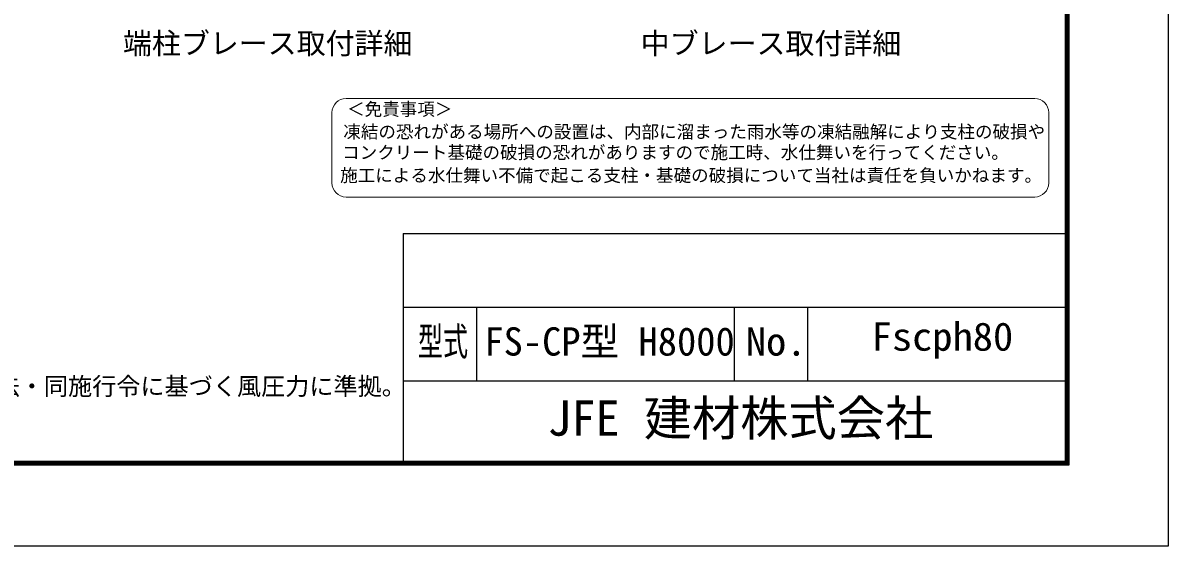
# Model space of a CAD drawing. Units: millimetres, scale not verified. Extents: x -16800 to 16800, y -11880 to 11880.
# Drawn here: x 4346 to 16800, y -11880 to -6187 of the extents above; entities that cross this region are included whole.
import ezdxf
from ezdxf.enums import TextEntityAlignment as Align

# ---------------------------------------------------------------- set-up
doc = ezdxf.new("R2010")
doc.units = ezdxf.units.MM
doc.header["$LTSCALE"] = 40
doc.layers.add('0-0_D-TTL-TXT', color=7, linetype='Continuous', lineweight=13)
doc.layers.add('0-C_D-TTL', color=7, linetype='Continuous', lineweight=25)
doc.styles.add('ＭＳ ゴシック', font='')
doc.styles.get('ＭＳ ゴシック').set_extended_font_data('MS Gothic')

msp = doc.modelspace()

# ---------------------------------------------------------------- linework, layer by layer
at = {"layer": '0-0_D-TTL-TXT', "color": 2}
for p, q in [((15349.15, -7009.55), (7859.96, -7009.55)), ((7706.84, -7162.67), (7706.84, -7928.26)), ((15502.27, -7928.26), (15502.27, -7162.67)), ((7859.96, -8081.38), (15349.15, -8081.38))]:
    msp.add_line(p, q, dxfattribs=at)
for centre, start, end in [((7859.96, -7162.67), 90, 180), ((15349.15, -7162.67), 0, 90), ((7859.96, -7928.26), 180, 270), ((15349.15, -7928.26), 270, 0)]:
    msp.add_arc(centre, 153.12, start, end, dxfattribs=at)
at = {"layer": '0-C_D-TTL'}
for p, q in [((8480, -8480), (8480, -10960)), ((8480, -8480), (15680, -8480)), ((8480, -9280), (15680, -9280)), ((9280, -9280), (9280, -10080)), ((12080, -9280), (12080, -10080)), ((12880, -9280), (12880, -10080)), ((8480, -10080), (15680, -10080))]:
    msp.add_line(p, q, dxfattribs=at)
at = {"layer": '0-C_D-TTL', "color": 2}
msp.add_lwpolyline([(-16800, 11880), (16800, 11880), (16800, -11880), (-16800, -11880)], close=True, dxfattribs=at)
at = {"layer": '0-C_D-TTL'}
for points in [[(-15720, 11000), (15720, 11000), (15720, -11000), (-15720, -11000)], [(-15710, 10990), (15710, 10990), (15710, -10990), (-15710, -10990)], [(-15700, 10980), (15700, 10980), (15700, -10980), (-15700, -10980)], [(-15690, 10970), (15690, 10970), (15690, -10970), (-15690, -10970)], [(-15680, 10960), (15680, 10960), (15680, -10960), (-15680, -10960)]]:
    msp.add_lwpolyline(points, close=True, dxfattribs=at)

# ---------------------------------------------------------------- texts
at = {"layer": '0-0_D-TTL-TXT', "style": 'ＭＳ ゴシック'}
for s, height, p in [('端柱ブレース取付詳細', 230.8, (5433.84, -6593.83)), ('中ブレース取付詳細', 230.8, (11064.47, -6594.43)), ('＜免責事項＞ \u3000\u3000', 139.9, (7871.31, -7236.71)), ('凍結の恐れがある場所への設置は、内部に溜まった雨水等の凍結融解により支柱の破損や', 139.9, (7829.89, -7483.22)), ('コンクリート基礎の破損の恐れがありますので施工時、水仕舞いを行ってください。', 139.9, (7817.3, -7708.07)), ('施工による水仕舞い不備で起こる支柱・基礎の破損について当社は責任を負いかねます。 ', 139.9, (7795.89, -7957.63)), ('FS-CP型 H8000', 307.9, (9363.73, -9899.21)), ('（設計条件）風荷重：昭和57年改正 建築基準法・同施行令に基づく風圧力に準拠。', 192.4, (-1329.8, -10294.41)), ('JFE 建材株式会社', 384.8, (10049.52, -10794.02))]:
    msp.add_text(s, height=height, dxfattribs=at).set_placement(p, align=Align.BOTTOM_LEFT)
for s, width, p in [('型式', 0.65, (8641.07, -9899.21)), ('Fscph80', 1.05, (13576, -9845.88)), ('No.', 1.05, (12208, -9899.21))]:
    msp.add_text(s, height=307.9, dxfattribs=dict(at, width=width)).set_placement(p, align=Align.BOTTOM_LEFT)

doc.saveas('drawing.dxf')
